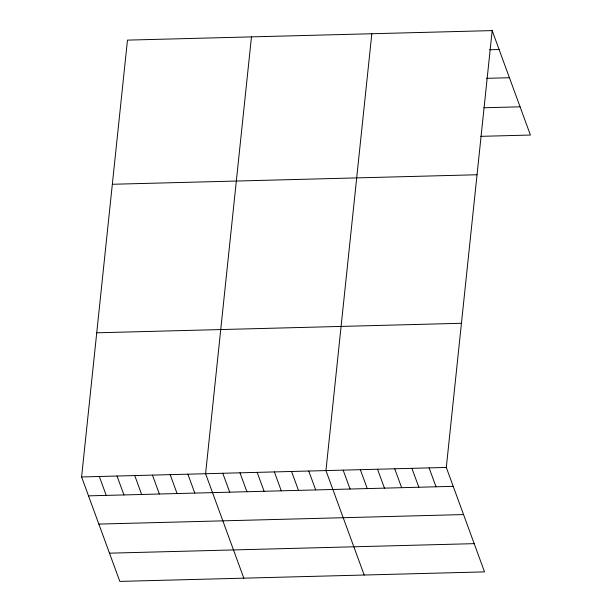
<?xml version="1.0" encoding="UTF-8"?>
<svg xmlns="http://www.w3.org/2000/svg" width="612" height="612" viewBox="0 0 612 612"><rect width="100%" height="100%" fill="white"/><g stroke="black" fill="none" stroke-linecap="round" stroke-linejoin="round"><path stroke-width="0.92" d="M492.178 30.6L446.301 467.438L484.528 571.883L119.822 581.4L81.595 476.955L127.472 40.117L492.178 30.6L530.405 135.045L480.734 136.346M251.471 36.881L205.594 473.719L243.821 578.164M371.828 33.744L325.951 470.574L364.171 575.02M489.546 49.756L499.101 49.503M486.502 78.336L509.429 77.732M483.778 107.766L520.07 106.817M112.333 184.273L477.039 174.757M96.734 332.798L461.44 323.281M81.595 476.955L446.301 467.438M88.518 495.858L453.224 486.341M98.846 524.086L463.552 514.57M109.487 553.172L474.193 543.655M429.111 467.882L436.027 486.792M411.914 468.333L418.838 487.236M394.725 468.784L401.64 487.688M377.528 469.228L384.451 488.131M360.338 469.679L367.254 488.583M343.141 470.131L350.064 489.034M308.754 471.026L315.677 489.929M291.564 471.469L298.48 490.38M274.367 471.921L281.291 490.824M257.178 472.372L264.093 491.275M239.981 472.816L246.904 491.727M222.791 473.267L229.707 492.17M187.884 474.178L194.8 493.081M170.167 474.644L177.09 493.547M152.457 475.103L159.372 494.006M134.739 475.562L141.655 494.473M117.022 476.029L123.945 494.932M99.312 476.488L106.228 495.399"/></g></svg>
